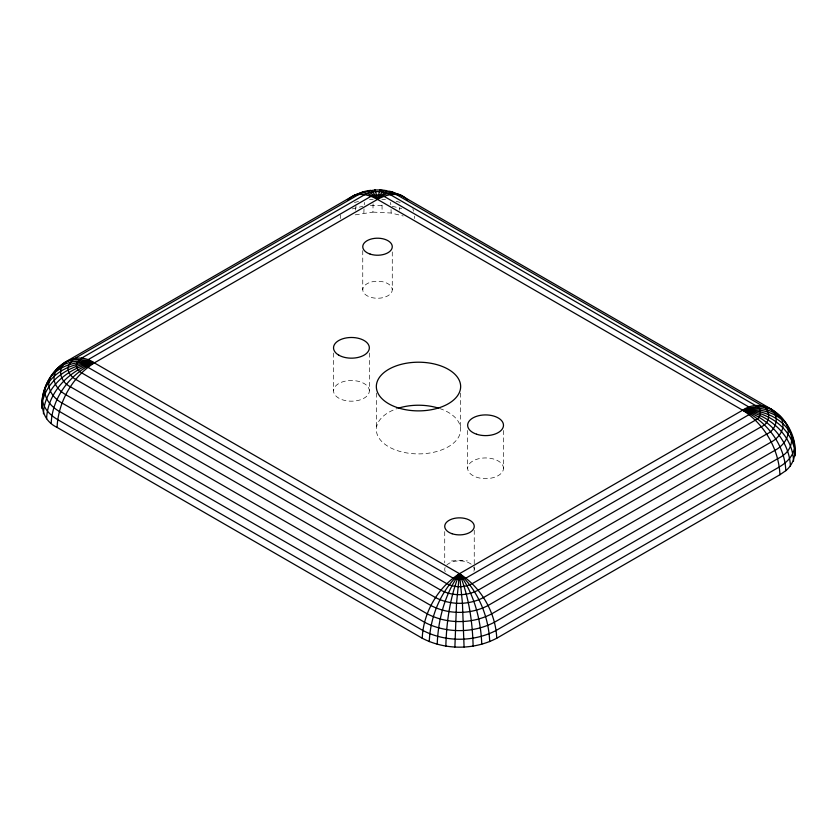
<?xml version="1.0" encoding="UTF-8"?>
<svg xmlns="http://www.w3.org/2000/svg" width="837" height="837" viewBox="0 0 837 837"><rect width="100%" height="100%" fill="white"/><g stroke="black" fill="none" stroke-linecap="round" stroke-linejoin="round"><path stroke-width="0.63" stroke-dasharray="4.18 3.14" d="M355.244 214.847L372.925 212.106L373.114 201.571M363.875 213.027L364.053 207.178M355.474 210.139L356.185 204.197M340.439 218.52L340.722 214.952M364.21 204.824L364.451 202.46M354.449 202.502L358.906 201.309M352.231 208.915L362.871 206.258M369.556 199.593L373.197 199.227M370.446 205.358L384.581 205.358M451.572 560.957L459.482 560.351L467.391 560.957M372.925 212.106L391.151 213.027L403.193 215.977M381.829 199.227L385.47 199.593M396.121 201.309L400.578 202.502M392.155 206.258L401.687 208.539M412.861 208.737L413.541 211.248M390.576 202.46L390.827 204.824M414.399 216.145L414.587 218.52M399.448 207.796L399.563 210.139M391.046 209.522L391.151 213.027M382.038 205.096L382.111 212.106M503.487 430.48L503.487 468.291A17.912 10.347 0 0 1 476.609 477.247A17.912 10.347 0 0 1 476.609 459.325A17.912 10.347 0 0 1 503.487 468.291M474.244 530.281L474.244 565.477M474.244 566.785L474.244 569.39M467.653 430.48L467.653 468.291M460.653 393.066L460.653 429.569M444.729 531.579L444.729 562.872M392.271 251.937L392.271 289.738A14.752 8.516 0 0 1 370.142 297.114A14.752 8.516 0 0 1 370.142 282.362A14.752 8.516 0 0 1 392.271 289.738M376.347 393.066L376.347 429.569M369.347 353.036L369.347 390.848A17.912 10.347 0 0 1 342.479 399.804A17.912 10.347 0 0 1 342.479 381.892A17.912 10.347 0 0 1 369.347 390.848M362.756 250.629L362.756 289.738M333.513 353.036L333.513 390.848M439.582 408.487A42.153 24.336 0 0 1 450.787 445.211A42.153 24.336 0 0 1 386.213 445.211A42.153 24.336 0 0 1 397.418 408.487M445.232 571.598A14.752 8.516 0 0 1 445.232 567.183M446.707 565.132A14.752 8.516 0 0 1 472.267 565.132M473.732 567.183A14.752 8.516 0 0 1 473.732 571.598"/><path stroke-width="1.26" d="M41.85 408.55C40.856 390.157 50.325 371.712 65.799 361.772L353.57 195.628L363.195 191.736L375.217 189.999L377.518 199.394L742.66 410.203C766.336 420.582 784.75 444.468 785.817 470.676L779.917 474.736L496.749 638.233C473.941 650.15 445.033 650.15 422.225 638.233L57.083 427.414C19.816 409.555 59.856 339.278 94.34 362.881L459.482 573.69C481.212 587.48 495.671 612.517 496.749 638.233M454.889 647.022L456.531 603.236L459.482 573.69L742.66 410.203C774.664 388.41 813.051 447.9 785.817 470.676M445.849 646.101C446.487 621.504 450.097 596.561 459.482 573.69C478.241 590.88 488.672 616.419 489.708 641.634M437.217 644.291C438.128 619.453 444.845 594.04 459.482 573.69C474.129 594.04 480.846 619.453 481.756 644.291M429.266 641.634C430.302 616.419 440.733 590.88 459.482 573.69C468.866 596.561 472.476 621.504 473.125 646.101M57.083 427.414C58.161 401.708 72.61 376.671 94.34 362.881L377.518 199.394C384.706 195.377 393.39 192.761 401.467 195.628L771.201 409.094C789.103 420.237 803.238 446.351 777.667 458.728L494.5 622.215C473.072 633.421 445.901 633.421 424.474 622.215L59.333 411.406C51.308 406.813 43.712 398.611 45.02 388.692C53.673 370.414 74.985 361.856 94.34 362.881C70.664 373.26 52.25 397.146 51.183 423.355M422.225 638.233C423.302 612.517 437.761 587.48 459.482 573.69L462.442 603.236L464.075 647.022M46.59 418.762C47.604 392.155 69.576 369.964 94.34 362.881C85.562 359.46 75.55 358.121 66.594 361.73C60.484 366.543 55.096 371.335 50.262 377.571C45.418 387.709 53.212 398.37 62.074 403.026L427.215 613.835C446.968 624.161 472.005 624.161 491.748 613.835L774.926 450.348C783.788 445.692 791.582 435.041 786.738 424.903C777.322 409.628 759.473 405.359 742.66 410.203C764.39 423.993 778.839 449.03 779.917 474.736M43.44 413.781C44.34 386.966 69.23 366.805 94.34 362.881C84.244 360.297 73.248 360.245 63.643 364.681C56.906 372.109 62.325 383.043 70.392 386.778L435.533 597.587C450.191 605.245 468.783 605.245 483.43 597.587L766.608 434.1C776.673 429.925 780.251 415.56 770.406 409.052C761.45 405.443 751.438 406.782 742.66 410.203C767.424 417.286 789.396 439.477 790.41 466.083M43.827 394.353L44.215 390.68L45.46 388.713M48.745 381.327L49.467 379.109M401.467 195.628L391.831 191.736L379.81 189.999L377.518 199.394C370.331 195.377 361.636 192.761 353.57 195.628M55.054 372.591L56.958 369.284L61.049 366.47M64.313 363.363L65.799 361.772M347.481 199.876C353.873 194.142 362.494 192.332 370.697 190.459L372.852 191.935L377.518 199.394C385.951 190.543 399.385 191.537 407.546 199.876M361.375 193.002L363.195 191.736C369.169 190.156 373.972 195.345 377.518 199.394C381.065 195.345 385.857 190.156 391.831 191.736L393.662 193.002M368.751 190.564L370.697 190.459M380.469 189.978L374.557 189.978L375.217 189.999M386.286 190.564L379.81 189.999M777.991 415.194L780.042 416.606M771.201 409.094L774.183 412.285M791.98 436.025C783.327 417.747 762.015 409.188 742.66 410.203C767.77 414.127 792.66 434.298 793.56 461.103M787.533 426.431L788.255 428.649M795.15 455.883L794.355 443.15L792.785 438.002L793.298 442.909M398.621 408.1A42.153 24.336 0 0 1 438.379 408.1M54.133 376.221C53.076 384.298 59.26 390.984 65.799 394.729L430.94 605.538C448.412 614.672 470.561 614.672 488.023 605.538L771.201 442.051C779.048 437.939 785.933 428.513 781.643 419.546C770.877 410.664 756.198 408.226 742.66 410.203C765.196 411.291 788.925 425.332 794.355 448.37C792.827 456.667 786.309 462.788 779.352 466.941L496.184 630.428C473.721 642.178 445.253 642.178 422.79 630.428L57.648 419.619C50.691 415.466 44.173 409.335 42.645 401.049C48.075 378 71.804 363.969 94.34 362.881C80.802 360.893 66.123 363.331 55.357 372.214L54.133 376.221M68.896 364.702C66.092 370.561 70.59 376.713 75.717 379.402L440.858 590.211C452.262 596.174 466.711 596.174 478.115 590.211L761.283 426.724C771.076 422.863 771.076 409.073 761.283 405.213L396.142 194.404L384.329 190.459L382.174 191.935L377.518 199.394L372.266 195.722L367.181 193.462L362.4 192.698L358.885 194.404L75.717 357.891L72.756 359.92L68.896 364.702M76.931 362.777C75.016 366.784 78.092 370.99 81.597 372.831L446.738 583.64C454.543 587.72 464.43 587.72 472.225 583.64L755.403 420.153C762.088 417.517 762.088 408.079 755.403 405.443L390.262 194.634C382.457 190.554 372.57 190.554 364.775 194.634L81.597 358.121L76.931 362.777M85.5 362.17L85.5 364.901L87.875 367.265L453.016 578.085L458.686 579.612L465.958 578.085L749.125 414.597C752.526 413.258 752.526 408.466 749.125 407.127L383.984 196.308L378.314 194.78L371.042 196.308L87.875 359.795L85.5 362.17M397.418 407.619A42.153 24.336 0 0 0 460.653 386.548A42.153 24.336 0 0 0 397.418 365.466A42.153 24.336 0 0 0 397.418 407.619M476.609 434.225A17.912 10.347 0 0 0 503.487 425.259A17.912 10.347 0 0 0 476.609 416.303A17.912 10.347 0 0 0 476.609 434.225M370.142 254.092A14.752 8.516 0 0 0 392.271 246.716A14.752 8.516 0 0 0 370.142 239.34A14.752 8.516 0 0 0 370.142 254.092M452.106 533.744A14.752 8.516 0 0 0 474.244 526.368A14.752 8.516 0 0 0 452.106 518.992A14.752 8.516 0 0 0 452.106 533.744M338.765 355.139A17.912 10.347 0 0 0 368.74 350.494A17.912 10.347 0 0 0 346.8 337.834A17.912 10.347 0 0 0 338.765 355.139"/></g></svg>
